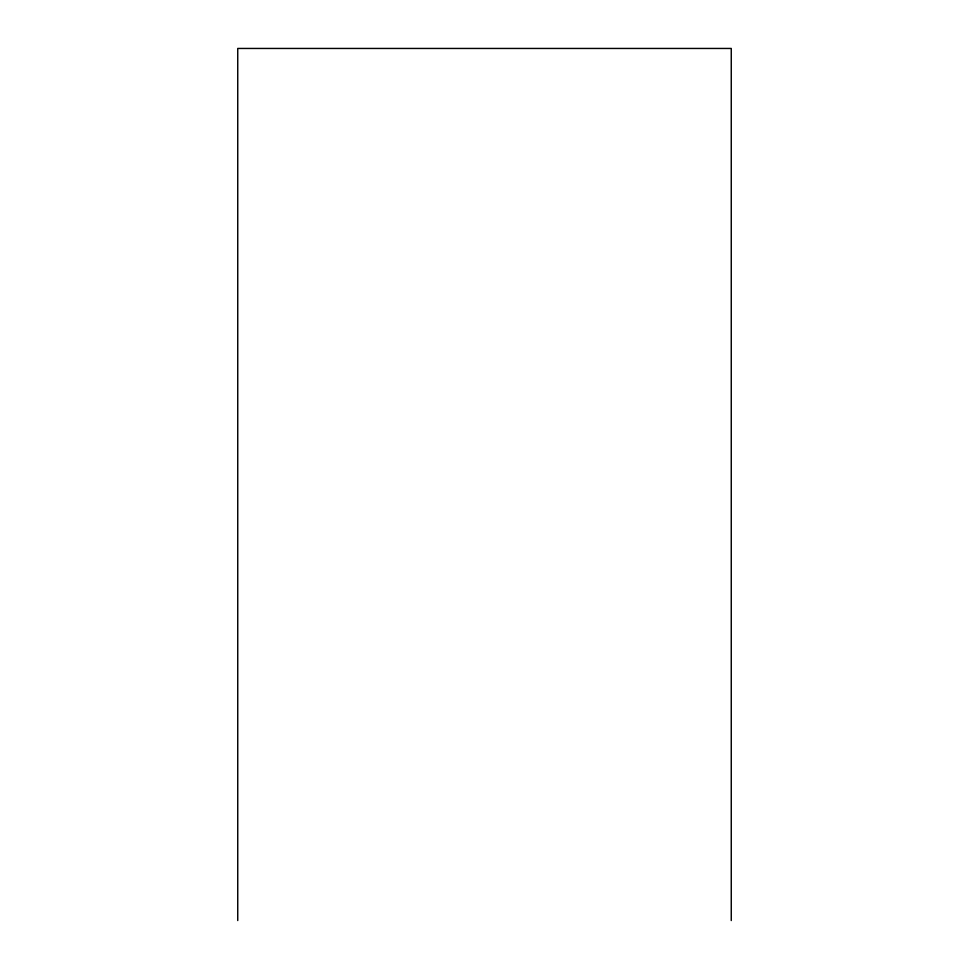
<?xml version="1.0" encoding="UTF-8"?>
<svg xmlns="http://www.w3.org/2000/svg" width="969" height="969" viewBox="0 0 969 969"><rect width="100%" height="100%" fill="white"/><g stroke="black" fill="none" stroke-linecap="round" stroke-linejoin="round"><path stroke-width="1.45" d="M731.256 920.55L731.256 48.45L237.744 48.45L237.744 920.55"/></g></svg>
